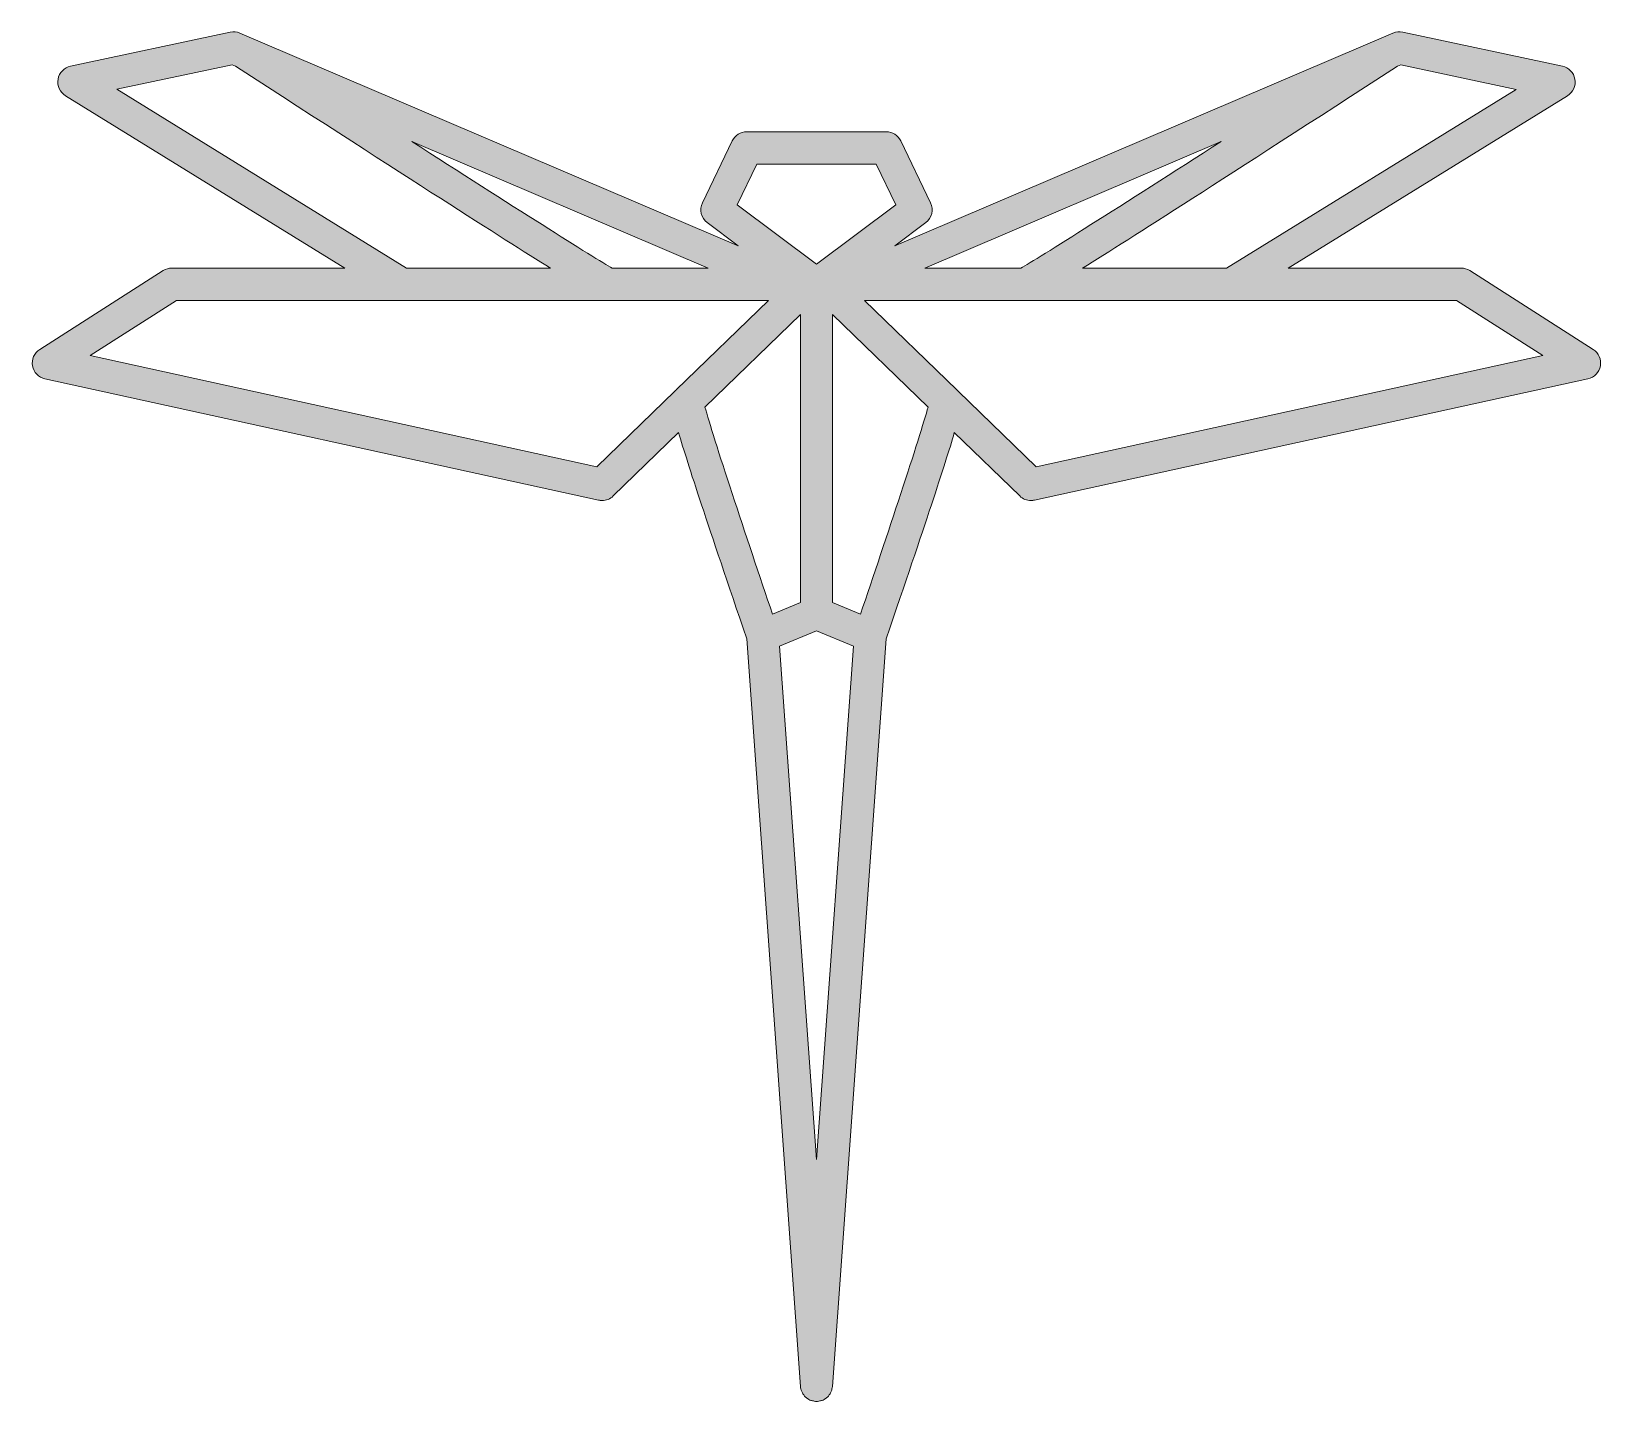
# Model space of a CAD drawing. Header units: inches. Extents: x 3.9 to 72.8, y 53.3 to 113.5.
import ezdxf

# ---------------------------------------------------------------- set-up
doc = ezdxf.new("R2010")
doc.units = ezdxf.units.IN
doc.header["$MEASUREMENT"] = 0
doc.layers.add('Layer 1', color=7, linetype='Continuous')

msp = doc.modelspace()

# ---------------------------------------------------------------- hatches: boundary and pattern name
at = {"layer": 'Layer 1', "true_color": 0xffffff}
h = msp.add_hatch(color=7, dxfattribs=at)
h.dxf.hatch_style = 2
edge = h.paths.add_edge_path()
edge.add_spline(control_points=[(72.405, 99.508), (72.405, 99.508), (66.987, 102.963), (66.987, 102.963), (66.874, 103.035), (66.741, 103.074), (66.606, 103.074), (66.606, 103.074), (59.016, 103.074), (59.016, 103.074), (59.016, 103.074), (71.275, 110.636), (71.275, 110.636), (71.521, 110.788), (71.651, 111.074), (71.601, 111.361), (71.552, 111.646), (71.333, 111.873), (71.051, 111.933), (71.051, 111.933), (64.045, 113.429), (64.045, 113.429), (63.9, 113.457), (63.754, 113.446), (63.618, 113.387), (63.618, 113.387), (41.764, 104.056), (41.764, 104.056), (41.764, 104.056), (43.115, 105.067), (43.115, 105.067), (43.386, 105.27), (43.475, 105.637), (43.329, 105.942), (43.329, 105.942), (42.02, 108.653), (42.02, 108.653), (41.901, 108.898), (41.654, 109.054), (41.381, 109.054), (41.381, 109.054), (38.322, 109.054), (38.322, 109.054), (38.322, 109.054), (35.262, 109.054), (35.262, 109.054), (34.99, 109.054), (34.742, 108.898), (34.624, 108.653), (34.624, 108.653), (33.315, 105.942), (33.315, 105.942), (33.168, 105.637), (33.257, 105.27), (33.528, 105.067), (33.528, 105.067), (34.878, 104.056), (34.878, 104.056), (34.878, 104.056), (13.025, 113.387), (13.025, 113.387), (12.891, 113.445), (12.742, 113.458), (12.599, 113.429), (12.599, 113.429), (5.592, 111.933), (5.592, 111.933), (5.309, 111.872), (5.091, 111.646), (5.042, 111.361), (4.993, 111.075), (5.122, 110.789), (5.368, 110.636), (5.368, 110.636), (17.628, 103.074), (17.628, 103.074), (17.628, 103.074), (10.038, 103.074), (10.038, 103.074), (9.903, 103.074), (9.771, 103.035), (9.657, 102.963), (9.657, 102.963), (4.239, 99.508), (4.239, 99.508), (3.997, 99.354), (3.872, 99.069), (3.922, 98.786), (3.972, 98.503), (4.188, 98.279), (4.468, 98.218), (4.468, 98.218), (28.757, 92.892), (28.757, 92.892), (28.807, 92.881), (28.859, 92.875), (28.909, 92.875), (29.091, 92.875), (29.268, 92.945), (29.402, 93.075), (29.402, 93.075), (32.273, 95.857), (32.273, 95.857), (32.679, 94.442), (33.556, 91.822), (35.261, 86.809), (35.261, 86.809), (37.615, 54), (37.615, 54), (37.617, 53.967), (37.633, 53.938), (37.64, 53.906), (37.649, 53.864), (37.657, 53.823), (37.673, 53.784), (37.692, 53.738), (37.717, 53.699), (37.745, 53.659), (37.767, 53.626), (37.788, 53.593), (37.816, 53.563), (37.851, 53.528), (37.89, 53.501), (37.932, 53.473), (37.964, 53.451), (37.994, 53.427), (38.03, 53.411), (38.078, 53.389), (38.13, 53.38), (38.183, 53.368), (38.213, 53.362), (38.24, 53.346), (38.272, 53.344), (38.289, 53.343), (38.305, 53.342), (38.321, 53.342), (38.321, 53.342), (38.321, 53.342), (38.321, 53.342), (38.321, 53.342), (38.321, 53.342), (38.322, 53.342), (38.323, 53.342), (38.322, 53.342), (38.323, 53.342), (38.323, 53.342), (38.323, 53.342), (38.323, 53.342), (38.339, 53.342), (38.356, 53.343), (38.372, 53.344), (38.404, 53.346), (38.431, 53.363), (38.461, 53.368), (38.514, 53.38), (38.565, 53.389), (38.614, 53.411), (38.65, 53.428), (38.68, 53.451), (38.712, 53.473), (38.754, 53.5), (38.793, 53.528), (38.827, 53.563), (38.855, 53.592), (38.876, 53.625), (38.898, 53.659), (38.925, 53.699), (38.951, 53.738), (38.969, 53.784), (38.986, 53.823), (38.993, 53.864), (39.002, 53.906), (39.009, 53.938), (39.025, 53.966), (39.027, 54), (39.027, 54), (41.381, 86.809), (41.381, 86.809), (43.086, 91.82), (43.964, 94.441), (44.37, 95.856), (44.37, 95.856), (47.24, 93.075), (47.24, 93.075), (47.374, 92.945), (47.551, 92.875), (47.733, 92.875), (47.784, 92.875), (47.835, 92.881), (47.884, 92.892), (47.884, 92.892), (72.173, 98.218), (72.173, 98.218), (72.453, 98.28), (72.669, 98.504), (72.719, 98.786), (72.772, 99.069), (72.647, 99.354), (72.405, 99.508)], knot_values=[0, 0, 0, 0, 1, 1, 1, 2, 2, 2, 3, 3, 3, 4, 4, 4, 5, 5, 5, 6, 6, 6, 7, 7, 7, 8, 8, 8, 9, 9, 9, 10, 10, 10, 11, 11, 11, 12, 12, 12, 13, 13, 13, 14, 14, 14, 15, 15, 15, 16, 16, 16, 17, 17, 17, 18, 18, 18, 19, 19, 19, 20, 20, 20, 21, 21, 21, 22, 22, 22, 23, 23, 23, 24, 24, 24, 25, 25, 25, 26, 26, 26, 27, 27, 27, 28, 28, 28, 29, 29, 29, 30, 30, 30, 31, 31, 31, 32, 32, 32, 33, 33, 33, 34, 34, 34, 35, 35, 35, 36, 36, 36, 37, 37, 37, 38, 38, 38, 39, 39, 39, 40, 40, 40, 41, 41, 41, 42, 42, 42, 43, 43, 43, 44, 44, 44, 45, 45, 45, 46, 46, 46, 47, 47, 47, 48, 48, 48, 49, 49, 49, 50, 50, 50, 51, 51, 51, 52, 52, 52, 53, 53, 53, 54, 54, 54, 55, 55, 55, 56, 56, 56, 57, 57, 57, 58, 58, 58, 59, 59, 59, 60, 60, 60, 61, 61, 61, 62, 62, 62, 63, 63, 63, 64, 64, 64, 65, 65, 65, 66, 66, 66, 66], degree=3, periodic=1)
edge = h.paths.add_edge_path()
edge.add_spline(control_points=[(56.315, 103.075), (56.315, 103.075), (50.001, 103.075), (50.001, 103.075), (52.13, 104.4), (56.14, 106.963), (63.816, 111.932), (63.816, 111.932), (63.968, 111.996), (63.968, 111.996), (63.968, 111.996), (69.028, 110.916), (69.028, 110.916), (69.028, 110.916), (56.315, 103.075), (56.315, 103.075)], knot_values=[0, 0, 0, 0, 1, 1, 1, 2, 2, 2, 3, 3, 3, 4, 4, 4, 5, 5, 5, 5], degree=3, periodic=1)
edge = h.paths.add_edge_path()
edge.add_spline(control_points=[(43.073, 103.075), (43.073, 103.075), (56.078, 108.628), (56.078, 108.628), (51.85, 105.913), (48, 103.463), (47.293, 103.075), (47.293, 103.075), (43.073, 103.075), (43.073, 103.075)], knot_values=[0, 0, 0, 0, 1, 1, 1, 2, 2, 2, 3, 3, 3, 3], degree=3, periodic=1)
edge = h.paths.add_edge_path()
edge.add_spline(control_points=[(29.352, 103.075), (28.644, 103.463), (24.794, 105.913), (20.567, 108.628), (20.567, 108.628), (33.572, 103.075), (33.572, 103.075), (33.572, 103.075), (29.352, 103.075), (29.352, 103.075)], knot_values=[0, 0, 0, 0, 1, 1, 1, 2, 2, 2, 3, 3, 3, 3], degree=3, periodic=1)
h.paths.add_polyline_path([(35.707, 107.637), (38.322, 107.637), (40.938, 107.637), (41.799, 105.853), (38.322, 103.251), (34.845, 105.854)])
edge = h.paths.add_edge_path()
edge.add_spline(control_points=[(7.616, 110.917), (7.616, 110.917), (12.676, 111.997), (12.676, 111.997), (12.676, 111.997), (12.828, 111.933), (12.828, 111.933), (20.505, 106.963), (24.514, 104.401), (26.643, 103.076), (26.643, 103.076), (20.329, 103.076), (20.329, 103.076), (20.329, 103.076), (7.616, 110.917), (7.616, 110.917)], knot_values=[0, 0, 0, 0, 1, 1, 1, 2, 2, 2, 3, 3, 3, 4, 4, 4, 5, 5, 5, 5], degree=3, periodic=1)
edge = h.paths.add_edge_path()
edge.add_spline(control_points=[(28.689, 94.358), (28.689, 94.358), (6.447, 99.236), (6.447, 99.236), (6.447, 99.236), (10.244, 101.657), (10.244, 101.657), (10.244, 101.657), (36.222, 101.657), (36.222, 101.657), (36.222, 101.657), (32.168, 97.729), (32.168, 97.729), (32.166, 97.727), (32.163, 97.726), (32.161, 97.724), (32.142, 97.705), (32.125, 97.688), (32.108, 97.67), (32.108, 97.67), (28.689, 94.358), (28.689, 94.358)], knot_values=[0, 0, 0, 0, 1, 1, 1, 2, 2, 2, 3, 3, 3, 4, 4, 4, 5, 5, 5, 6, 6, 6, 7, 7, 7, 7], degree=3, periodic=1)
edge = h.paths.add_edge_path()
edge.add_spline(control_points=[(37.614, 101.033), (37.614, 101.033), (37.614, 88.403), (37.614, 88.403), (37.614, 88.403), (36.39, 87.896), (36.39, 87.896), (35.286, 91.155), (33.768, 95.722), (33.427, 96.975), (33.427, 96.975), (37.614, 101.033), (37.614, 101.033)], knot_values=[0, 0, 0, 0, 1, 1, 1, 2, 2, 2, 3, 3, 3, 4, 4, 4, 4], degree=3, periodic=1)
h.paths.add_polyline_path([(36.705, 86.492), (38.322, 87.161), (39.939, 86.492), (38.322, 63.958)])
edge = h.paths.add_edge_path()
edge.add_spline(control_points=[(40.255, 87.896), (40.255, 87.896), (39.031, 88.402), (39.031, 88.402), (39.031, 88.402), (39.031, 101.033), (39.031, 101.033), (39.031, 101.033), (43.219, 96.975), (43.219, 96.975), (42.877, 95.723), (41.358, 91.155), (40.255, 87.896)], knot_values=[0, 0, 0, 0, 1, 1, 1, 2, 2, 2, 3, 3, 3, 4, 4, 4, 4], degree=3, periodic=1)
edge = h.paths.add_edge_path()
edge.add_spline(control_points=[(47.955, 94.358), (47.955, 94.358), (44.533, 97.674), (44.533, 97.674), (44.517, 97.691), (44.5, 97.707), (44.482, 97.725), (44.48, 97.727), (44.478, 97.727), (44.477, 97.728), (44.477, 97.728), (40.423, 101.657), (40.423, 101.657), (40.423, 101.657), (66.399, 101.657), (66.399, 101.657), (66.399, 101.657), (70.197, 99.236), (70.197, 99.236), (70.197, 99.236), (47.955, 94.358), (47.955, 94.358)], knot_values=[0, 0, 0, 0, 1, 1, 1, 2, 2, 2, 3, 3, 3, 4, 4, 4, 5, 5, 5, 6, 6, 6, 7, 7, 7, 7], degree=3, periodic=1)

# ---------------------------------------------------------------- linework, layer by layer
at = {"layer": 'Layer 1', "lineweight": 0}
for points in [[(35.707, 107.637), (38.322, 107.637), (40.938, 107.637), (41.799, 105.853), (38.322, 103.251), (34.845, 105.854), (35.707, 107.637)], [(36.705, 86.492), (38.322, 87.161), (39.939, 86.492), (38.322, 63.958), (36.705, 86.492)]]:
    msp.add_lwpolyline(points, dxfattribs=at)
for points, knots in [([(72.405, 99.508), (72.405, 99.508), (66.987, 102.963), (66.987, 102.963), (66.874, 103.035), (66.741, 103.074), (66.606, 103.074), (66.606, 103.074), (59.016, 103.074), (59.016, 103.074), (59.016, 103.074), (71.275, 110.636), (71.275, 110.636), (71.521, 110.788), (71.651, 111.074), (71.601, 111.361), (71.552, 111.646), (71.333, 111.873), (71.051, 111.933), (71.051, 111.933), (64.045, 113.429), (64.045, 113.429), (63.9, 113.457), (63.754, 113.446), (63.618, 113.387), (63.618, 113.387), (41.764, 104.056), (41.764, 104.056), (41.764, 104.056), (43.115, 105.067), (43.115, 105.067), (43.386, 105.27), (43.475, 105.637), (43.329, 105.942), (43.329, 105.942), (42.02, 108.653), (42.02, 108.653), (41.901, 108.898), (41.654, 109.054), (41.381, 109.054), (41.381, 109.054), (38.322, 109.054), (38.322, 109.054), (38.322, 109.054), (35.262, 109.054), (35.262, 109.054), (34.99, 109.054), (34.742, 108.898), (34.624, 108.653), (34.624, 108.653), (33.315, 105.942), (33.315, 105.942), (33.168, 105.637), (33.257, 105.27), (33.528, 105.067), (33.528, 105.067), (34.878, 104.056), (34.878, 104.056), (34.878, 104.056), (13.025, 113.387), (13.025, 113.387), (12.891, 113.445), (12.742, 113.458), (12.599, 113.429), (12.599, 113.429), (5.592, 111.933), (5.592, 111.933), (5.309, 111.872), (5.091, 111.646), (5.042, 111.361), (4.993, 111.075), (5.122, 110.789), (5.368, 110.636), (5.368, 110.636), (17.628, 103.074), (17.628, 103.074), (17.628, 103.074), (10.038, 103.074), (10.038, 103.074), (9.903, 103.074), (9.771, 103.035), (9.657, 102.963), (9.657, 102.963), (4.239, 99.508), (4.239, 99.508), (3.997, 99.354), (3.872, 99.069), (3.922, 98.786), (3.972, 98.503), (4.188, 98.279), (4.468, 98.218), (4.468, 98.218), (28.757, 92.892), (28.757, 92.892), (28.807, 92.881), (28.859, 92.875), (28.909, 92.875), (29.091, 92.875), (29.268, 92.945), (29.402, 93.075), (29.402, 93.075), (32.273, 95.857), (32.273, 95.857), (32.679, 94.442), (33.556, 91.822), (35.261, 86.809), (35.261, 86.809), (37.615, 54), (37.615, 54), (37.617, 53.967), (37.633, 53.938), (37.64, 53.906), (37.649, 53.864), (37.657, 53.823), (37.673, 53.784), (37.692, 53.738), (37.717, 53.699), (37.745, 53.659), (37.767, 53.626), (37.788, 53.593), (37.816, 53.563), (37.851, 53.528), (37.89, 53.501), (37.932, 53.473), (37.964, 53.451), (37.994, 53.427), (38.03, 53.411), (38.078, 53.389), (38.13, 53.38), (38.183, 53.368), (38.213, 53.362), (38.24, 53.346), (38.272, 53.344), (38.289, 53.343), (38.305, 53.342), (38.321, 53.342), (38.321, 53.342), (38.321, 53.342), (38.321, 53.342), (38.321, 53.342), (38.321, 53.342), (38.322, 53.342), (38.323, 53.342), (38.322, 53.342), (38.323, 53.342), (38.323, 53.342), (38.323, 53.342), (38.323, 53.342), (38.339, 53.342), (38.356, 53.343), (38.372, 53.344), (38.404, 53.346), (38.431, 53.363), (38.461, 53.368), (38.514, 53.38), (38.565, 53.389), (38.614, 53.411), (38.65, 53.428), (38.68, 53.451), (38.712, 53.473), (38.754, 53.5), (38.793, 53.528), (38.827, 53.563), (38.855, 53.592), (38.876, 53.625), (38.898, 53.659), (38.925, 53.699), (38.951, 53.738), (38.969, 53.784), (38.986, 53.823), (38.993, 53.864), (39.002, 53.906), (39.009, 53.938), (39.025, 53.966), (39.027, 54), (39.027, 54), (41.381, 86.809), (41.381, 86.809), (43.086, 91.82), (43.964, 94.441), (44.37, 95.856), (44.37, 95.856), (47.24, 93.075), (47.24, 93.075), (47.374, 92.945), (47.551, 92.875), (47.733, 92.875), (47.784, 92.875), (47.835, 92.881), (47.884, 92.892), (47.884, 92.892), (72.173, 98.218), (72.173, 98.218), (72.453, 98.28), (72.669, 98.504), (72.719, 98.786), (72.772, 99.069), (72.647, 99.354), (72.405, 99.508)], [0, 0, 0, 0, 1, 1, 1, 2, 2, 2, 3, 3, 3, 4, 4, 4, 5, 5, 5, 6, 6, 6, 7, 7, 7, 8, 8, 8, 9, 9, 9, 10, 10, 10, 11, 11, 11, 12, 12, 12, 13, 13, 13, 14, 14, 14, 15, 15, 15, 16, 16, 16, 17, 17, 17, 18, 18, 18, 19, 19, 19, 20, 20, 20, 21, 21, 21, 22, 22, 22, 23, 23, 23, 24, 24, 24, 25, 25, 25, 26, 26, 26, 27, 27, 27, 28, 28, 28, 29, 29, 29, 30, 30, 30, 31, 31, 31, 32, 32, 32, 33, 33, 33, 34, 34, 34, 35, 35, 35, 36, 36, 36, 37, 37, 37, 38, 38, 38, 39, 39, 39, 40, 40, 40, 41, 41, 41, 42, 42, 42, 43, 43, 43, 44, 44, 44, 45, 45, 45, 46, 46, 46, 47, 47, 47, 48, 48, 48, 49, 49, 49, 50, 50, 50, 51, 51, 51, 52, 52, 52, 53, 53, 53, 54, 54, 54, 55, 55, 55, 56, 56, 56, 57, 57, 57, 58, 58, 58, 59, 59, 59, 60, 60, 60, 61, 61, 61, 62, 62, 62, 63, 63, 63, 64, 64, 64, 65, 65, 65, 66, 66, 66, 66]), ([(7.616, 110.917), (7.616, 110.917), (12.676, 111.997), (12.676, 111.997), (12.676, 111.997), (12.828, 111.933), (12.828, 111.933), (20.505, 106.963), (24.514, 104.401), (26.643, 103.076), (26.643, 103.076), (20.329, 103.076), (20.329, 103.076), (20.329, 103.076), (7.616, 110.917), (7.616, 110.917)], [0, 0, 0, 0, 1, 1, 1, 2, 2, 2, 3, 3, 3, 4, 4, 4, 5, 5, 5, 5]), ([(56.315, 103.075), (56.315, 103.075), (50.001, 103.075), (50.001, 103.075), (52.13, 104.4), (56.14, 106.963), (63.816, 111.932), (63.816, 111.932), (63.968, 111.996), (63.968, 111.996), (63.968, 111.996), (69.028, 110.916), (69.028, 110.916), (69.028, 110.916), (56.315, 103.075), (56.315, 103.075)], [0, 0, 0, 0, 1, 1, 1, 2, 2, 2, 3, 3, 3, 4, 4, 4, 5, 5, 5, 5]), ([(29.352, 103.075), (28.644, 103.463), (24.794, 105.913), (20.567, 108.628), (20.567, 108.628), (33.572, 103.075), (33.572, 103.075), (33.572, 103.075), (29.352, 103.075), (29.352, 103.075)], [0, 0, 0, 0, 1, 1, 1, 2, 2, 2, 3, 3, 3, 3]), ([(43.073, 103.075), (43.073, 103.075), (56.078, 108.628), (56.078, 108.628), (51.85, 105.913), (48, 103.463), (47.293, 103.075), (47.293, 103.075), (43.073, 103.075), (43.073, 103.075)], [0, 0, 0, 0, 1, 1, 1, 2, 2, 2, 3, 3, 3, 3]), ([(28.689, 94.358), (28.689, 94.358), (6.447, 99.236), (6.447, 99.236), (6.447, 99.236), (10.244, 101.657), (10.244, 101.657), (10.244, 101.657), (36.222, 101.657), (36.222, 101.657), (36.222, 101.657), (32.168, 97.729), (32.168, 97.729), (32.166, 97.727), (32.163, 97.726), (32.161, 97.724), (32.142, 97.705), (32.125, 97.688), (32.108, 97.67), (32.108, 97.67), (28.689, 94.358), (28.689, 94.358)], [0, 0, 0, 0, 1, 1, 1, 2, 2, 2, 3, 3, 3, 4, 4, 4, 5, 5, 5, 6, 6, 6, 7, 7, 7, 7]), ([(47.955, 94.358), (47.955, 94.358), (44.533, 97.674), (44.533, 97.674), (44.517, 97.691), (44.5, 97.707), (44.482, 97.725), (44.48, 97.727), (44.478, 97.727), (44.477, 97.728), (44.477, 97.728), (40.423, 101.657), (40.423, 101.657), (40.423, 101.657), (66.399, 101.657), (66.399, 101.657), (66.399, 101.657), (70.197, 99.236), (70.197, 99.236), (70.197, 99.236), (47.955, 94.358), (47.955, 94.358)], [0, 0, 0, 0, 1, 1, 1, 2, 2, 2, 3, 3, 3, 4, 4, 4, 5, 5, 5, 6, 6, 6, 7, 7, 7, 7]), ([(37.614, 101.033), (37.614, 101.033), (37.614, 88.403), (37.614, 88.403), (37.614, 88.403), (36.39, 87.896), (36.39, 87.896), (35.286, 91.155), (33.768, 95.722), (33.427, 96.975), (33.427, 96.975), (37.614, 101.033), (37.614, 101.033)], [0, 0, 0, 0, 1, 1, 1, 2, 2, 2, 3, 3, 3, 4, 4, 4, 4]), ([(40.255, 87.896), (40.255, 87.896), (39.031, 88.402), (39.031, 88.402), (39.031, 88.402), (39.031, 101.033), (39.031, 101.033), (39.031, 101.033), (43.219, 96.975), (43.219, 96.975), (42.877, 95.723), (41.358, 91.155), (40.255, 87.896)], [0, 0, 0, 0, 1, 1, 1, 2, 2, 2, 3, 3, 3, 4, 4, 4, 4])]:
    msp.add_open_spline(points, degree=3, knots=knots, dxfattribs=at)

doc.saveas('drawing.dxf')
